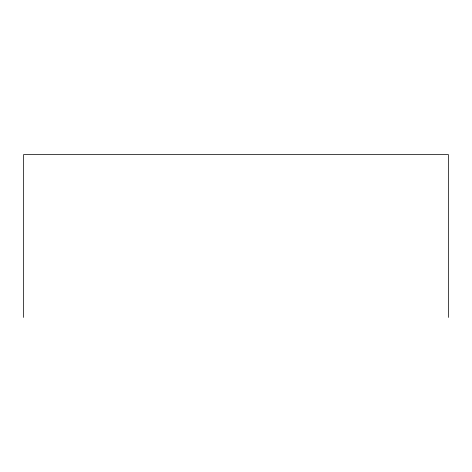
<?xml version="1.0" encoding="UTF-8"?>
<svg xmlns="http://www.w3.org/2000/svg" width="472" height="472" viewBox="0 0 472 472"><rect width="100%" height="100%" fill="white"/><g stroke="black" fill="none" stroke-linecap="round" stroke-linejoin="round"><path stroke-width="0.71" d="M448.4 317.426L448.4 154.574L23.6 154.574L23.6 317.426"/></g></svg>
